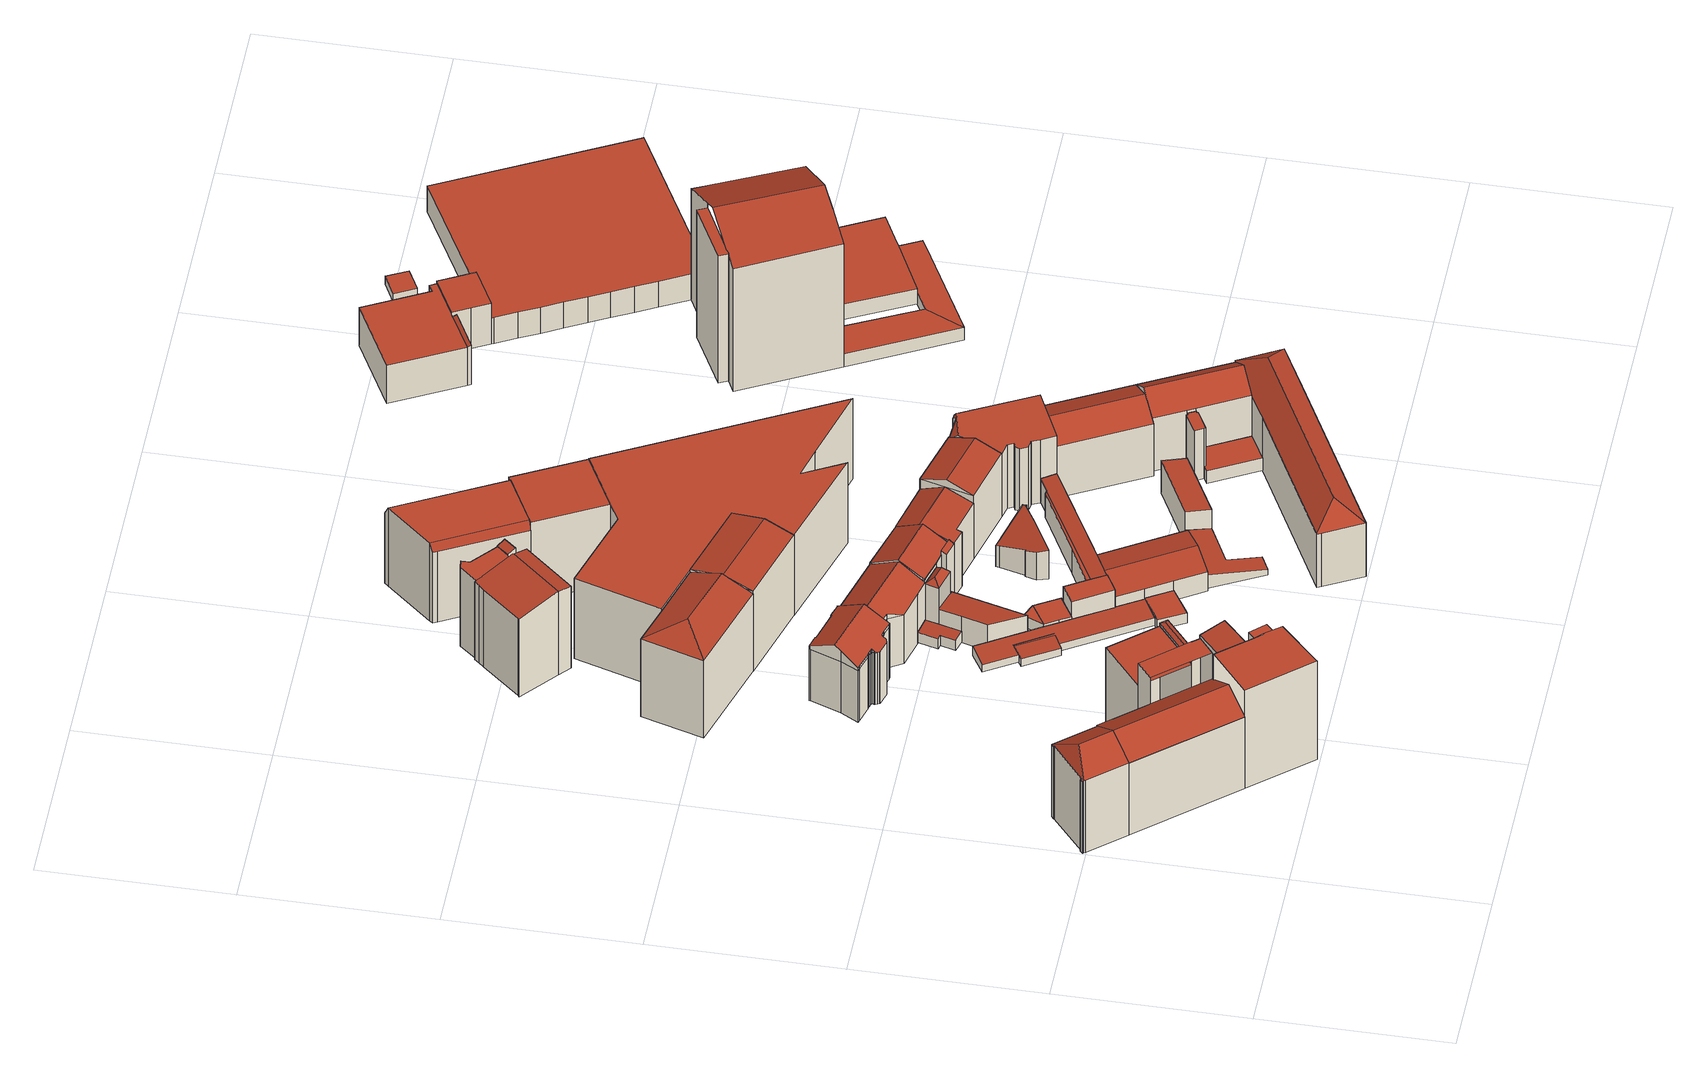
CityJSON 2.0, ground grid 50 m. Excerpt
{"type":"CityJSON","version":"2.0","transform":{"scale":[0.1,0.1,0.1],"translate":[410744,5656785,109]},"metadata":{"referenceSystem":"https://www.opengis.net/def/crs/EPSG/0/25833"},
"CityObjects":{
"building1":{"type":"Building","attributes":{"Gemeindeschluessel":14612000,"Geometrietyp2DReferenz":"3000","function":"31001_9998","roofType":"9999"},"children":["building1-1","building1-2","building1-3","building1-4","building1-5","building1-6","building1-7","building1-8"]},
"building1-1":{"type":"BuildingPart","attributes":{"Dachtyp_tdc":"tdcPolyFlatRoof","Dachneigung":0,"QualitaetDacherkennung":0,"Geometrietyp2DReferenz":"3000","measuredHeight":3.32,"roofType":"9999"},"parents":["building1"],"geometry":[{"type":"MultiSurface","lod":"2","boundaries":[[[0,1,2,3,4]],[[4,3,5,6]],[[3,2,7,5]],[[2,1,8,7]],[[1,0,9,8]],[[6,5,7,8,9]],[[6,9,0,4]]],"semantics":{"surfaces":[{"type":"RoofSurface"},{"type":"WallSurface"},{"type":"GroundSurface"},{"type":"ClosureSurface","isClosure":"1","QuelleClosure":"LoD1Solid"}],"values":[0,1,1,1,1,2,3]}}]},
"building1-2":{"type":"BuildingPart","attributes":{"Dachtyp_tdc":"tdcGableRoof","Dachneigung":31.14,"QualitaetDacherkennung":39,"Geometrietyp2DReferenz":"3000","measuredHeight":28.52,"roofType":"3100"},"parents":["building1"],"geometry":[{"type":"MultiSurface","lod":"2","boundaries":[[[10,11,12,13]],[[14,15,4,6,16]],[[17,18,19,15,20,21,22,23]],[[24,25,22,21,26]],[[10,25,24,11]],[[17,23,27]],[[14,20,15]],[[9,28,29,30,13,12,31,16,6]],[[19,18,28,9,0]],[[17,27,30,29]]],"semantics":{"surfaces":[{"type":"WallSurface"},{"type":"RoofSurface"},{"type":"GroundSurface"}],"values":[0,0,1,1,0,0,0,2,0,0]}}]},
"building1-3":{"type":"BuildingPart","attributes":{"Dachtyp_tdc":"tdcPolyFlatRoof","Dachneigung":0,"QualitaetDacherkennung":59,"Geometrietyp2DReferenz":"3000","measuredHeight":32.54,"roofType":"1000"},"parents":["building1"],"geometry":[{"type":"MultiSurface","lod":"2","boundaries":[[[32,33,34,35,28,18]],[[36,37,38,39,40]],[[37,41,17,29,38]],[[41,37,36,33,32]],[[28,35,39,38,29]]],"semantics":{"surfaces":[{"type":"WallSurface"},{"type":"RoofSurface"},{"type":"GroundSurface"}],"values":[0,0,0,1,2]}}]},
"building1-4":{"type":"BuildingPart","attributes":{"Dachtyp_tdc":"tdcPolyFlatRoof","Dachneigung":0,"QualitaetDacherkennung":31,"Geometrietyp2DReferenz":"3000","measuredHeight":24.91,"roofType":"1000"},"parents":["building1"],"geometry":[{"type":"MultiSurface","lod":"2","boundaries":[[[34,42,43,35]],[[42,44,45,43]],[[44,40,39,45]],[[40,44,42,34]],[[35,43,45,39]]],"semantics":{"surfaces":[{"type":"WallSurface"},{"type":"RoofSurface"},{"type":"GroundSurface"}],"values":[0,0,0,1,2]}}]},
"building1-5":{"type":"BuildingPart","attributes":{"Dachtyp_tdc":"tdcHipAndGableRoof","Dachneigung":31.16,"QualitaetDacherkennung":58,"Geometrietyp2DReferenz":"3000","measuredHeight":28.51,"roofType":"5000"},"parents":["building1"],"geometry":[{"type":"MultiSurface","lod":"2","boundaries":[[[46,47,12,11,24]],[[46,48,49,47]],[[48,50,51,49]],[[50,52,53,51]],[[52,54,55,53]],[[54,56,57,55]],[[56,58,59,57]],[[58,60,61,59]],[[60,20,14,16,61]],[[60,58,56,54,52,50,48,62]],[[48,46,24,26,21,62]],[[21,20,60,62]],[[12,47,49,51,53,55,57,59,61,16,31]]],"semantics":{"surfaces":[{"type":"WallSurface"},{"type":"RoofSurface"},{"type":"GroundSurface"}],"values":[0,0,0,0,0,0,0,0,0,1,1,1,2]}}]},
"building1-6":{"type":"BuildingPart","attributes":{"Dachtyp_tdc":"tdcPolyFlatRoof","Dachneigung":0,"QualitaetDacherkennung":52,"Geometrietyp2DReferenz":"3000","measuredHeight":28.01,"roofType":"1000"},"parents":["building1"],"geometry":[{"type":"MultiSurface","lod":"2","boundaries":[[[63,64,65,66]],[[64,63,67,68,69]],[[70,71,72,66,65]],[[69,68,73,71,70]],[[67,63,66,72,74]]],"semantics":{"surfaces":[{"type":"WallSurface"},{"type":"RoofSurface"},{"type":"GroundSurface"}],"values":[0,1,2,0,0]}}]},
"building1-7":{"type":"BuildingPart","attributes":{"Dachtyp_tdc":"tdcPolyFlatRoof","Dachneigung":10.08,"QualitaetDacherkennung":61,"Geometrietyp2DReferenz":"3000","measuredHeight":15.03,"roofType":"2100"},"parents":["building1"],"geometry":[{"type":"MultiSurface","lod":"2","boundaries":[[[75,76,77,78]],[[76,74,72,77]],[[73,79,80,71]],[[79,75,78,80]],[[79,73,74,76,75]],[[78,77,72,71,80]]],"semantics":{"surfaces":[{"type":"WallSurface"},{"type":"RoofSurface"},{"type":"GroundSurface"}],"values":[0,0,0,0,1,2]}}]},
"building1-8":{"type":"BuildingPart","attributes":{"Dachtyp_tdc":"tdcPolyFlatRoof","Dachneigung":0,"QualitaetDacherkennung":44,"Geometrietyp2DReferenz":"3000","measuredHeight":32.74,"roofType":"1000"},"parents":["building1"],"geometry":[{"type":"MultiSurface","lod":"2","boundaries":[[[81,82,83,65,64]],[[82,84,85,83]],[[84,86,25,10,13,85]],[[87,88,89,30,27,23]],[[88,90,69,70,89]],[[90,88,87,86,84,82,81]],[[65,83,85,13,30,89,70]]],"semantics":{"surfaces":[{"type":"WallSurface"},{"type":"RoofSurface"},{"type":"GroundSurface"}],"values":[0,0,0,0,0,1,2]}}]},
"building2":{"type":"Building","attributes":{"Dachtyp_tdc":"tdcFreeFormRoof","Gemeindeschluessel":14612000,"Dachneigung":17,"QualitaetDacherkennung":2,"Geometrietyp2DReferenz":"3000","measuredHeight":26.18,"function":"31001_9998","roofType":"5000"},"geometry":[{"type":"Solid","lod":"2","boundaries":[[[[91,92,93,94]],[[91,94,95]],[[92,91,95,96]],[[92,96,93]],[[97,98,99,100]],[[96,95,98,97]],[[95,94,99,98]],[[94,93,100,99]],[[93,96,97,100]]]],"semantics":{"surfaces":[{"type":"RoofSurface"},{"type":"GroundSurface"},{"type":"WallSurface"}],"values":[[0,0,0,0,1,2,2,2,2]]}}]},
"building3":{"type":"Building","attributes":{"Dachtyp_tdc":"tdcFreeFormRoof","Gemeindeschluessel":14612000,"Dachneigung":27.16,"QualitaetDacherkennung":75,"Geometrietyp2DReferenz":"3000","measuredHeight":21.67,"function":"31001_9998","roofType":"5000"},"geometry":[{"type":"Solid","lod":"2","boundaries":[[[[101,102,103,104]],[[102,105,106,103]],[[105,107,108,106]],[[107,109,110,108]],[[109,111,112,110]],[[111,113,114,112]],[[113,115,116,114]],[[115,117,118,116]],[[117,119,120,118]],[[119,121,122,120]],[[121,123,124,122]],[[123,125,126,124]],[[125,127,128,126]],[[127,129,130,128]],[[129,131,132,130]],[[131,133,134,132]],[[133,135,136,134]],[[135,137,138,136]],[[137,139,140,138]],[[139,141,142,140]],[[141,143,144,142]],[[143,145,146,144]],[[145,147,148,146]],[[147,149,150,148]],[[149,151,152,150]],[[151,153,154,152]],[[153,155,156,154]],[[157,158,159,160,161,162,163,164,165,166,167]],[[131,168,169,170,171,172,173,167,166,174,175,176,177,178,179,180,181,182,183,184,133]],[[133,184,135]],[[155,101,104,156]],[[135,184,183,137]],[[137,183,182,139]],[[139,182,181,141]],[[141,181,180,143]],[[143,180,179,145]],[[145,179,178,147]],[[147,178,177,149]],[[149,177,176,151]],[[151,176,175,153]],[[153,175,174,155]],[[155,174,166,165,101]],[[119,173,172,121]],[[117,157,167,173,119]],[[121,172,171,123]],[[123,171,170,125]],[[125,170,169,127]],[[127,169,168,129]],[[129,168,131]],[[101,165,164,102]],[[102,164,163,105]],[[105,163,162,107]],[[107,162,161,109]],[[109,161,160,111]],[[111,160,159,113]],[[113,159,158,115]],[[115,158,157,117]],[[156,104,103,106,108,110,112,114,116,118,120,122,124,126,128,130,132,134,136,138,140,142,144,146,148,150,152,154]]]],"semantics":{"surfaces":[{"type":"WallSurface"},{"type":"RoofSurface"},{"type":"GroundSurface"}],"values":[[0,0,0,0,0,0,0,0,0,0,0,0,0,0,0,0,0,0,0,0,0,0,0,0,0,0,0,1,1,0,0,0,0,0,0,0,0,0,0,0,0,0,0,0,0,0,0,0,0,0,0,0,0,0,0,0,0,2]]}}]},
"building4":{"type":"Building","attributes":{"Dachtyp_tdc":"tdcFreeFormRoof","Gemeindeschluessel":14612000,"Dachneigung":19.79,"QualitaetDacherkennung":23,"Geometrietyp2DReferenz":"3000","measuredHeight":28.74,"function":"31001_9998","roofType":"5000"},"geometry":[{"type":"Solid","lod":"2","boundaries":[[[[185,186,187,188]],[[186,189,190,187]],[[189,191,192,190]],[[191,193,194,192]],[[193,185,188,194]],[[189,186,185,195,196]],[[195,185,193]],[[196,195,193,191]],[[189,196,191]],[[188,187,190,192,194]]]],"semantics":{"surfaces":[{"type":"WallSurface"},{"type":"RoofSurface"},{"type":"GroundSurface"}],"values":[[0,0,0,0,0,1,1,1,0,2]]}}]},
"building5":{"type":"Building","attributes":{"Dachtyp_tdc":"tdcPolyFlatRoof","Gemeindeschluessel":14612000,"Dachneigung":3.9,"QualitaetDacherkennung":80,"Geometrietyp2DReferenz":"3000","measuredHeight":2.7,"function":"31001_9998","roofType":"2100"},"geometry":[{"type":"Solid","lod":"2","boundaries":[[[[197,198,199,200]],[[198,201,202,199]],[[201,203,204,202]],[[203,197,200,204]],[[203,201,198,197]],[[200,199,202,204]]]],"semantics":{"surfaces":[{"type":"WallSurface"},{"type":"RoofSurface"},{"type":"GroundSurface"}],"values":[[0,0,0,0,1,2]]}}]},
"building6":{"type":"Building","attributes":{"Gemeindeschluessel":14612000,"Dachneigung":84.46,"Dachorientierung":0,"MittlereTraufHoehe":113.17,"QualitaetDacherkennung":95,"ObjektHoehe":3.04,"BodenHoehe":110.24,"Geometrietyp2DReferenz":"3000","AbsoluteHoehe":113.28,"Dachflaeche":289.32,"measuredHeight":3.04,"function":"31001_9998","roofType":"2100","storeysAboveGround":1},"geometry":[{"type":"MultiSurface","lod":"2","boundaries":[[[205,206,207,208]],[[206,209,210,207]],[[209,211,212,210]],[[211,213,214,212]],[[213,215,216,214]],[[215,217,218,216]],[[217,219,220,218]],[[219,221,222,220]],[[221,223,224,222]],[[223,225,226,224]],[[225,227,228,226]],[[227,205,208,228]],[[227,225,223,221,219,217,215,213,211,209,206,205]],[[208,207,210,212,214,216,218,220,222,224,226,228]]],"semantics":{"surfaces":[{"type":"WallSurface"},{"type":"RoofSurface"},{"type":"GroundSurface"}],"values":[0,0,0,0,0,0,0,0,0,0,0,0,1,2]}}]},
"building7":{"type":"Building","attributes":{"Dachtyp_tdc":"tdcPolyFlatRoof","Gemeindeschluessel":14612000,"Dachneigung":2.85,"QualitaetDacherkennung":72,"Geometrietyp2DReferenz":"3000","measuredHeight":3.59,"function":"31001_9998","roofType":"2100"},"geometry":[{"type":"Solid","lod":"2","boundaries":[[[[229,230,231,232,233,234,235]],[[236,237,238,239,240,241,242]],[[235,234,237,236]],[[234,233,238,237]],[[233,232,239,238]],[[232,231,240,239]],[[231,230,241,240]],[[230,229,242,241]],[[229,235,236,242]]]],"semantics":{"surfaces":[{"type":"RoofSurface"},{"type":"GroundSurface"},{"type":"WallSurface"}],"values":[[0,1,2,2,2,2,2,2,2]]}}]},
"building8":{"type":"Building","attributes":{"Dachtyp_tdc":"tdcFreeFormRoof","Gemeindeschluessel":14612000,"Dachneigung":27.91,"QualitaetDacherkennung":48,"Geometrietyp2DReferenz":"3000","measuredHeight":20.57,"function":"31001_9998","roofType":"5000"},"geometry":[{"type":"Solid","lod":"2","boundaries":[[[[243,244,245,118]],[[244,246,247,245]],[[246,248,249,247]],[[248,250,251,249]],[[250,252,253,251]],[[252,254,255,253]],[[254,256,120,255]],[[256,243,118,120]],[[257,258,259,260]],[[261,262,257,260,263,264,252,265]],[[248,261,265,250]],[[250,265,252]],[[252,264,254]],[[254,264,263,256]],[[256,263,260,259,243]],[[246,262,261,248]],[[244,258,257,262,246]],[[243,259,258,244]],[[118,245,247,249,251,253,255,120]]]],"semantics":{"surfaces":[{"type":"WallSurface"},{"type":"RoofSurface"},{"type":"GroundSurface"}],"values":[[0,0,0,0,0,0,0,0,1,1,0,0,0,0,0,0,0,0,2]]}}]},
"building9":{"type":"Building","attributes":{"Gemeindeschluessel":14612000,"Geometrietyp2DReferenz":"3000","function":"31001_9998","roofType":"9999"},"children":["building9-1","building9-2"]},
"building9-1":{"type":"BuildingPart","attributes":{"Dachtyp_tdc":"tdcFreeFormRoof","Dachneigung":36.16,"QualitaetDacherkennung":8,"Geometrietyp2DReferenz":"3000","measuredHeight":16.9,"roofType":"5000"},"parents":["building9"],"geometry":[{"type":"MultiSurface","lod":"2","boundaries":[[[266,267,268,269]],[[266,269,270,271]],[[271,272,267,266]],[[273,274,275,276,277]],[[270,269,274,273]],[[269,268,275,274]],[[268,272,278,276,275]],[[271,270,273,277,279]],[[272,268,267]]],"semantics":{"surfaces":[{"type":"RoofSurface"},{"type":"GroundSurface"},{"type":"WallSurface"}],"values":[0,0,0,1,2,2,2,2,0]}}]},
"building9-2":{"type":"BuildingPart","attributes":{"Dachtyp_tdc":"tdcPolyFlatRoof","Dachneigung":4.12,"QualitaetDacherkennung":60,"Geometrietyp2DReferenz":"3000","measuredHeight":8.59,"roofType":"2100"},"parents":["building9"],"geometry":[{"type":"MultiSurface","lod":"2","boundaries":[[[278,280,281,276]],[[280,282,283,281]],[[282,284,285,283]],[[284,286,287,285]],[[286,279,277,287]],[[279,286,284,282,280,278]],[[276,281,283,285,287,277]]],"semantics":{"surfaces":[{"type":"WallSurface"},{"type":"RoofSurface"},{"type":"GroundSurface"}],"values":[0,0,0,0,0,1,2]}}]},
"building10":{"type":"Building","attributes":{"Dachtyp_tdc":"tdcPolyFlatRoof","Gemeindeschluessel":14612000,"Dachneigung":0,"QualitaetDacherkennung":64,"Geometrietyp2DReferenz":"3000","measuredHeight":3.68,"function":"31001_9998","roofType":"1000"},"geometry":[{"type":"Solid","lod":"2","boundaries":[[[[288,289,290,291]],[[289,292,293,290]],[[292,288,291,293]],[[292,289,288]],[[291,290,293]]]],"semantics":{"surfaces":[{"type":"WallSurface"},{"type":"RoofSurface"},{"type":"GroundSurface"}],"values":[[0,0,0,1,2]]}}]},
"building11":{"type":"Building","attributes":{"Gemeindeschluessel":14612000,"Dachneigung":90,"Dachorientierung":0,"MittlereTraufHoehe":113.57,"QualitaetDacherkennung":100,"ObjektHoehe":3.37,"BodenHoehe":110.2,"Geometrietyp2DReferenz":"3000","AbsoluteHoehe":113.57,"Dachflaeche":63.41,"measuredHeight":3.37,"function":"31001_9998","roofType":"1000","storeysAboveGround":1},"geometry":[{"type":"MultiSurface","lod":"2","boundaries":[[[294,295,228,208]],[[295,296,297,228]],[[296,298,299,297]],[[298,300,301,299]],[[300,302,303,301]],[[302,294,208,303]],[[302,300,298,296,295,294]],[[208,228,297,299,301,303]]],"semantics":{"surfaces":[{"type":"WallSurface"},{"type":"RoofSurface"},{"type":"GroundSurface"}],"values":[0,0,0,0,0,0,1,2]}}]},
"building12":{"type":"Building","attributes":{"Dachtyp_tdc":"tdcPolyFlatRoof","Gemeindeschluessel":14612000,"Dachneigung":0,"QualitaetDacherkennung":67,"Geometrietyp2DReferenz":"3000","measuredHeight":3.69,"function":"31001_9998","roofType":"1000"},"geometry":[{"type":"Solid","lod":"2","boundaries":[[[[304,305,306,307]],[[305,288,308,306]],[[288,292,309,308]],[[292,310,311,309]],[[310,312,313,311]],[[312,304,307,313]],[[312,310,292,288,305,304]],[[307,306,308,309,311,313]]]],"semantics":{"surfaces":[{"type":"WallSurface"},{"type":"RoofSurface"},{"type":"GroundSurface"}],"values":[[0,0,0,0,0,0,1,2]]}}]},
"building13":{"type":"Building","attributes":{"Dachtyp_tdc":"tdcPolyFlatRoof","Gemeindeschluessel":14612000,"Dachneigung":0,"QualitaetDacherkennung":72,"Geometrietyp2DReferenz":"3000","measuredHeight":8.66,"function":"31001_9998","roofType":"1000"},"geometry":[{"type":"Solid","lod":"2","boundaries":[[[[314,315,307,316]],[[315,317,313,307]],[[317,318,319,313]],[[318,320,321,319]],[[320,322,323,321]],[[322,314,316,323]],[[322,320,318,317,315,314]],[[316,307,313,319,321,323]]]],"semantics":{"surfaces":[{"type":"WallSurface"},{"type":"RoofSurface"},{"type":"GroundSurface"}],"values":[[0,0,0,0,0,0,1,2]]}}]},
"building14":{"type":"Building","attributes":{"Gemeindeschluessel":14612000,"Geometrietyp2DReferenz":"3000","function":"31001_9998","roofType":"9999"},"children":["building14-1","building14-2","building14-3"]},
"building14-1":{"type":"BuildingPart","attributes":{"Dachtyp_tdc":"tdcPolyFlatRoof","Dachneigung":0,"QualitaetDacherkennung":54,"Geometrietyp2DReferenz":"3000","measuredHeight":26.09,"roofType":"1000"},"parents":["building14"],"geometry":[{"type":"MultiSurface","lod":"2","boundaries":[[[324,325,326,327]],[[325,328,329,326]],[[328,330,331,329]],[[330,332,333,331]],[[332,334,335,333]],[[336,337,338,339]],[[324,327,340]],[[341,337,336,334,332,330,328,325,324]],[[326,329,331,333,335,339,338,327]]],"semantics":{"surfaces":[{"type":"WallSurface"},{"type":"RoofSurface"},{"type":"GroundSurface"}],"values":[0,0,0,0,0,0,0,1,2]}}]},
"building14-2":{"type":"BuildingPart","attributes":{"Dachtyp_tdc":"tdcGableRoof","Dachneigung":10.11,"QualitaetDacherkennung":24,"Geometrietyp2DReferenz":"3000","measuredHeight":27.91,"roofType":"3100"},"parents":["building14"],"geometry":[{"type":"MultiSurface","lod":"2","boundaries":[[[342,343,341,340,344,345,346,347,348,349]],[[349,350,351,342]],[[352,353,354,355,356,357,327,338,358,359,360]],[[349,348,353,352]],[[348,347,354,353]],[[347,346,355,354]],[[346,345,356,355]],[[345,344,357,356]],[[344,340,327,357]],[[343,338,337]],[[343,342,358,338]],[[342,351,359,358]],[[351,350,360,359]],[[350,349,352,360]]],"semantics":{"surfaces":[{"type":"RoofSurface"},{"type":"GroundSurface"},{"type":"WallSurface"}],"values":[0,0,1,2,2,2,2,2,2,2,2,2,2,2]}}]},
"building14-3":{"type":"BuildingPart","attributes":{"Dachtyp_tdc":"tdcPolyFlatRoof","Dachneigung":18.09,"QualitaetDacherkennung":50,"Geometrietyp2DReferenz":"3000","measuredHeight":27.22,"roofType":"2100"},"parents":["building14"],"geometry":[{"type":"MultiSurface","lod":"2","boundaries":[[[361,362,363,335,334]],[[362,364,365,363]],[[364,366,336,339,365]],[[364,362,361,366]],[[339,335,363,365]]],"semantics":{"surfaces":[{"type":"WallSurface"},{"type":"RoofSurface"},{"type":"GroundSurface"}],"values":[0,0,0,1,2]}}]},
"building15":{"type":"Building","attributes":{"Dachtyp_tdc":"tdcGableRoof","Gemeindeschluessel":14612000,"Dachneigung":11.78,"QualitaetDacherkennung":65,"Geometrietyp2DReferenz":"3000","measuredHeight":28.58,"function":"31001_9998","roofType":"3100"},"geometry":[{"type":"Solid","lod":"2","boundaries":[[[[367,368,369,370]],[[368,371,372,369]],[[371,373,374,372]],[[373,367,370,374]],[[371,368,375]],[[367,373,376]],[[368,367,376,375]],[[373,371,375,376]],[[370,369,372,374]]]],"semantics":{"surfaces":[{"type":"WallSurface"},{"type":"RoofSurface"},{"type":"GroundSurface"}],"values":[[0,0,0,0,0,0,1,1,2]]}}]},
"building16":{"type":"Building","attributes":{"Gemeindeschluessel":14612000,"Geometrietyp2DReferenz":"3000","function":"31001_9998","roofType":"9999"},"children":["building16-1","building16-2"]},
"building16-1":{"type":"BuildingPart","attributes":{"Dachtyp_tdc":"tdcPolyFlatRoof","Dachneigung":28.77,"QualitaetDacherkennung":67,"Geometrietyp2DReferenz":"3000","measuredHeight":18.59,"roofType":"2100"},"parents":["building16"],"geometry":[{"type":"MultiSurface","lod":"2","boundaries":[[[377,378,379,380,381,382]],[[378,383,384,379]],[[383,385,386,387,388,384]],[[385,383,378,377]],[[380,379,384,388]]],"semantics":{"surfaces":[{"type":"WallSurface"},{"type":"RoofSurface"},{"type":"GroundSurface"}],"values":[0,0,0,1,2]}}]},
"building16-2":{"type":"BuildingPart","attributes":{"Dachtyp_tdc":"tdcGableRoof","Dachneigung":28.08,"QualitaetDacherkennung":58,"Geometrietyp2DReferenz":"3000","measuredHeight":21.1,"roofType":"3100"},"parents":["building16"],"geometry":[{"type":"MultiSurface","lod":"2","boundaries":[[[389,381,380,390]],[[387,391,392,388]],[[391,393,247,392]],[[393,394,245,247]],[[394,389,390,245]],[[394,395,396,397]],[[398,386,382,396,395,399]],[[391,398,399,393]],[[393,399,395,394]],[[389,397,396,382,381]],[[387,386,398,391]],[[394,397,389]],[[390,380,388,392,247,245]]],"semantics":{"surfaces":[{"type":"WallSurface"},{"type":"RoofSurface"},{"type":"GroundSurface"}],"values":[0,0,0,0,0,1,1,0,0,0,0,0,2]}}]},
"building17":{"type":"Building","attributes":{"Dachtyp_tdc":"tdcFreeFormRoof","Gemeindeschluessel":14612000,"Dachneigung":14.09,"QualitaetDacherkennung":89,"Geometrietyp2DReferenz":"3000","measuredHeight":8.36,"function":"31001_9998","roofType":"5000"},"geometry":[{"type":"Solid","lod":"2","boundaries":[[[[400,401,297,402]],[[401,403,228,297]],[[403,404,405,228]],[[404,406,407,405]],[[406,408,409,407]],[[408,400,402,409]],[[401,400,410,411,404,403]],[[410,408,406,411]],[[406,404,411]],[[400,408,410]],[[402,297,228,405,407,409]]]],"semantics":{"surfaces":[{"type":"WallSurface"},{"type":"RoofSurface"},{"type":"GroundSurface"}],"values":[[0,0,0,0,0,0,1,1,0,0,2]]}}]},
"building18":{"type":"Building","attributes":{"Dachtyp_tdc":"tdcPolyFlatRoof","Gemeindeschluessel":14612000,"Dachneigung":10.36,"QualitaetDacherkennung":57,"Geometrietyp2DReferenz":"3000","measuredHeight":4.67,"function":"31001_9998","roofType":"2100"},"geometry":[{"type":"Solid","lod":"2","boundaries":[[[[412,413,414,415,416,417,418]],[[419,420,421,422,423,424,425]],[[418,417,420,419]],[[417,416,421,420]],[[416,415,422,421]],[[415,414,423,422]],[[414,413,424,423]],[[413,412,425,424]],[[412,418,419,425]]]],"semantics":{"surfaces":[{"type":"RoofSurface"},{"type":"GroundSurface"},{"type":"WallSurface"}],"values":[[0,1,2,2,2,2,2,2,2]]}}]},
"building19":{"type":"Building","attributes":{"Gemeindeschluessel":14612000,"Dachtyp_tdc":"tdcFreeFormRoof","Dachneigung":16.7,"QualitaetDacherkennung":38,"Geometrietyp2DReferenz":"3000","measuredHeight":20.78,"function":"31001_9998","roofType":"5000"},"geometry":[{"type":"Solid","lod":"2","boundaries":[[[[426,427,428,429]],[[427,430,431,428]],[[430,432,433,431]],[[432,434,435,433]],[[434,436,437,435]],[[436,438,439,437]],[[438,426,429,439]],[[440,432,430,427,441]],[[436,434,440,441,426,438]],[[427,426,441]],[[434,432,440]],[[429,428,431,433,435,437,439]]]],"semantics":{"surfaces":[{"type":"WallSurface"},{"type":"RoofSurface"},{"type":"GroundSurface"}],"values":[[0,0,0,0,0,0,0,1,1,0,0,2]]}}]},
"building20":{"type":"Building","attributes":{"Gemeindeschluessel":14612000,"Geometrietyp2DReferenz":"3000","function":"31001_9998","roofType":"9999"},"children":["building20-1","building20-2"]},
"building20-1":{"type":"BuildingPart","attributes":{"Dachtyp_tdc":"tdcPolyFlatRoof","Dachneigung":5.65,"QualitaetDacherkennung":50,"Geometrietyp2DReferenz":"3000","measuredHeight":8.16,"roofType":"2100"},"parents":["building20"],"geometry":[{"type":"MultiSurface","lod":"2","boundaries":[[[442,443,444,445]],[[443,446,447,444]],[[446,448,321,447]],[[448,449,450,321]],[[451,442,445,452]],[[451,449,448,446,443,442]],[[445,444,447,321,450,452]]],"semantics":{"surfaces":[{"type":"WallSurface"},{"type":"RoofSurface"},{"type":"GroundSurface"}],"values":[0,0,0,0,0,1,2]}}]},
"building20-2":{"type":"BuildingPart","attributes":{"Dachtyp_tdc":"tdcPolyFlatRoof","Dachneigung":4.25,"QualitaetDacherkennung":40,"Geometrietyp2DReferenz":"3000","measuredHeight":7.83,"roofType":"2100"},"parents":["building20"],"geometry":[{"type":"MultiSurface","lod":"2","boundaries":[[[453,454,455,319]],[[454,456,457,455]],[[456,451,452,457]],[[453,319,450,449]],[[449,451,456,454,453]],[[319,455,457,452,450]]],"semantics":{"surfaces":[{"type":"WallSurface"},{"type":"RoofSurface"},{"type":"GroundSurface"}],"values":[0,0,0,0,1,2]}}]},
"building21":{"type":"Building","attributes":{"Dachtyp_tdc":"tdcPolyFlatRoof","Gemeindeschluessel":14612000,"Dachneigung":10.34,"QualitaetDacherkennung":64,"Geometrietyp2DReferenz":"3000","measuredHeight":9.48,"function":"31001_9998","roofType":"2100"},"geometry":[{"type":"Solid","lod":"2","boundaries":[[[[458,459,460,461]],[[459,462,463,460]],[[462,464,465,463]],[[464,466,467,465]],[[466,468,469,467]],[[468,470,471,469]],[[470,472,473,471]],[[472,474,475,473]],[[474,476,477,475]],[[476,478,479,477]],[[478,458,461,479]],[[478,476,474,472,470,468,466,464,462,459,458]],[[461,460,463,465,467,469,471,473,475,477,479]]]],"semantics":{"surfaces":[{"type":"WallSurface"},{"type":"RoofSurface"},{"type":"GroundSurface"}],"values":[[0,0,0,0,0,0,0,0,0,0,0,1,2]]}}]},
"building22":{"type":"Building","attributes":{"name":"Penck Hotel","Dachtyp_tdc":"tdcPolyFlatRoof","Gemeindeschluessel":14612000,"Dachneigung":0,"QualitaetDacherkennung":12,"Geometrietyp2DReferenz":"3000","measuredHeight":26.71,"function":"31001_2071","roofType":"1000"},"geometry":[{"type":"Solid","lod":"2","boundaries":[[[[480,481,482,483]],[[481,484,485,482]],[[484,486,487,485]],[[486,367,488,487]],[[367,489,490,488]],[[489,491,492,490]],[[491,493,494,492]],[[493,495,496,494]],[[495,497,498,496]],[[497,499,500,498]],[[499,501,502,500]],[[501,480,483,502]],[[501,499,497,495,493,491,489,367,486,484,481,480]],[[483,482,485,487,488,490,492,494,496,498,500,502]]]],"semantics":{"surfaces":[{"type":"WallSurface"},{"type":"RoofSurface"},{"type":"GroundSurface"}],"values":[[0,0,0,0,0,0,0,0,0,0,0,0,1,2]]}}]},
"building23":{"type":"Building","attributes":{"Dachtyp_tdc":"tdcCutGableRoof","Gemeindeschluessel":14612000,"Dachneigung":0.012,"QualitaetDacherkennung":62,"Geometrietyp2DReferenz":"3000","measuredHeight":26.07,"function":"31001_9998","roofType":"9999"},"geometry":[{"type":"Solid","lod":"2","boundaries":[[[[503,504,505,506]],[[504,507,508,505]],[[507,509,510,508]],[[509,511,512,510]],[[511,513,514,512]],[[513,515,516,514]],[[517,518,519,515,513]],[[511,509,507,504,503]],[[513,511,503,517]],[[516,520,521,522,506,505,508,510,512,514]],[[515,519,520,516]],[[519,518,521,520]],[[518,517,522,521]],[[517,503,506,522]]]],"semantics":{"surfaces":[{"type":"WallSurface"},{"type":"RoofSurface"},{"type":"GroundSurface"}],"values":[[0,0,0,0,0,0,1,1,1,2,0,0,0,0]]}}]},
"building24":{"type":"Building","attributes":{"Dachtyp_tdc":"tdcPolyFlatRoof","Gemeindeschluessel":14612000,"Dachneigung":0,"QualitaetDacherkennung":68,"Geometrietyp2DReferenz":"3000","measuredHeight":26.34,"function":"31001_9998","roofType":"1000"},"geometry":[{"type":"Solid","lod":"2","boundaries":[[[[523,524,525,526]],[[524,527,528,525]],[[527,529,530,528]],[[529,523,526,530]],[[529,527,524,523]],[[526,525,528,530]]]],"semantics":{"surfaces":[{"type":"WallSurface"},{"type":"RoofSurface"},{"type":"GroundSurface"}],"values":[[0,0,0,0,1,2]]}}]},
"building25":{"type":"Building","attributes":{"Dachtyp_tdc":"tdcPolyFlatRoof","Gemeindeschluessel":14612000,"Dachneigung":8.65,"QualitaetDacherkennung":60,"Geometrietyp2DReferenz":"3000","measuredHeight":10.74,"function":"31001_9998","roofType":"2100"},"geometry":[{"type":"Solid","lod":"2","boundaries":[[[[531,532,421,422]],[[532,533,534,421]],[[533,535,536,534]],[[535,531,422,536]],[[535,533,532,531]],[[422,421,534,536]]]],"semantics":{"surfaces":[{"type":"WallSurface"},{"type":"RoofSurface"},{"type":"GroundSurface"}],"values":[[0,0,0,0,1,2]]}}]},
"building26":{"type":"Building","attributes":{"Dachtyp_tdc":"tdcGableRoof","Gemeindeschluessel":14612000,"Dachneigung":19.11,"QualitaetDacherkennung":57,"Geometrietyp2DReferenz":"3000","measuredHeight":23.49,"function":"31001_9998","roofType":"3100"},"geometry":[{"type":"Solid","lod":"2","boundaries":[[[[537,538,539,540]],[[538,541,542,539]],[[541,543,544,542]],[[543,537,540,544]],[[541,538,545]],[[537,543,546]],[[538,537,546,545]],[[543,541,545,546]],[[540,539,542,544]]]],"semantics":{"surfaces":[{"type":"WallSurface"},{"type":"RoofSurface"},{"type":"GroundSurface"}],"values":[[0,0,0,0,0,0,1,1,2]]}}]},
"building27":{"type":"Building","attributes":{"Dachtyp_tdc":"tdcFreeFormRoof","Gemeindeschluessel":14612000,"Dachneigung":36.66,"QualitaetDacherkennung":72,"Geometrietyp2DReferenz":"3000","measuredHeight":22.38,"function":"31001_9998","roofType":"5000"},"geometry":[{"type":"Solid","lod":"2","boundaries":[[[[547,548,549,550]],[[548,551,552,549]],[[551,553,554,552]],[[553,555,556,554]],[[555,557,558,556]],[[557,559,560,558]],[[559,561,562,560]],[[561,563,564,562]],[[563,547,550,564]],[[565,566,567,553,551]],[[563,561,568]],[[547,563,568,566,565,548]],[[561,559,557,555,567,566,568]],[[555,553,567]],[[551,548,565]],[[550,549,552,554,556,558,560,562,564]]]],"semantics":{"surfaces":[{"type":"WallSurface"},{"type":"RoofSurface"},{"type":"GroundSurface"}],"values":[[0,0,0,0,0,0,0,0,0,1,1,1,1,0,0,2]]}}]},
"building28":{"type":"Building","attributes":{"Dachtyp_tdc":"tdcPolyFlatRoof","Gemeindeschluessel":14612000,"Dachneigung":0,"QualitaetDacherkennung":37,"Geometrietyp2DReferenz":"3000","measuredHeight":16.73,"function":"31001_9998","roofType":"1000"},"geometry":[{"type":"Solid","lod":"2","boundaries":[[[[569,570,571,572]],[[570,573,574,571]],[[573,575,576,574]],[[575,577,578,576]],[[577,579,580,578]],[[579,581,582,580]],[[581,583,584,582]],[[583,585,586,584]],[[585,569,572,586]],[[585,583,581,579,577,575,573,570,569]],[[572,571,574,576,578,580,582,584,586]]]],"semantics":{"surfaces":[{"type":"WallSurface"},{"type":"RoofSurface"},{"type":"GroundSurface"}],"values":[[0,0,0,0,0,0,0,0,0,1,2]]}}]},
"building29":{"type":"Building","attributes":{"Dachtyp_tdc":"tdcFreeFormRoof","Gemeindeschluessel":14612000,"Dachneigung":13.58,"QualitaetDacherkennung":25,"Geometrietyp2DReferenz":"3000","measuredHeight":23.94,"function":"31001_9998","roofType":"5000"},"geometry":[{"type":"Solid","lod":"2","boundaries":[[[[587,588,589,539]],[[588,590,591,589]],[[590,592,593,591]],[[592,594,595,593]],[[594,596,597,595]],[[596,598,599,597]],[[598,600,601,599]],[[600,602,603,601]],[[602,604,605,603]],[[604,606,607,605]],[[606,608,609,607]],[[608,610,611,609]],[[610,612,613,611]],[[612,614,615,613]],[[614,616,617,615]],[[616,618,542,617]],[[618,587,539,542]],[[619,620,590,588,587,621]],[[606,604,602,600,622,619,621,618,616,614,612,610,608]],[[622,598,596,594,592,620,619]],[[592,590,620]],[[587,618,621]],[[600,598,622]],[[539,589,591,593,595,597,599,601,603,605,607,609,611,613,615,617,542]]]],"semantics":{"surfaces":[{"type":"WallSurface"},{"type":"RoofSurface"},{"type":"GroundSurface"}],"values":[[0,0,0,0,0,0,0,0,0,0,0,0,0,0,0,0,0,1,1,1,0,0,0,2]]}}]},
"building30":{"type":"Building","attributes":{"Dachtyp_tdc":"tdcPolyFlatRoof","Gemeindeschluessel":14612000,"Dachneigung":0,"QualitaetDacherkennung":58,"Geometrietyp2DReferenz":"3000","measuredHeight":4.2,"function":"31001_9998","roofType":"1000"},"geometry":[{"type":"Solid","lod":"2","boundaries":[[[[623,624,584,586]],[[624,625,582,584]],[[625,626,580,582]],[[626,627,578,580]],[[627,628,629,578]],[[628,630,631,629]],[[630,632,633,631]],[[632,623,586,633]],[[632,630,628,627,626,625,624,623]],[[586,584,582,580,578,629,631,633]]]],"semantics":{"surfaces":[{"type":"WallSurface"},{"type":"RoofSurface"},{"type":"GroundSurface"}],"values":[[0,0,0,0,0,0,0,0,1,2]]}}]},
"building31":{"type":"Building","attributes":{"Dachtyp_tdc":"tdcGableRoof","Gemeindeschluessel":14612000,"Dachneigung":25.34,"QualitaetDacherkennung":52,"Geometrietyp2DReferenz":"3000","measuredHeight":21.34,"function":"31001_9998","roofType":"3100"},"geometry":[{"type":"Solid","lod":"2","boundaries":[[[[634,635,636,637]],[[635,638,639,636]],[[638,640,641,639]],[[640,642,444,641]],[[642,643,644,444]],[[643,645,646,644]],[[645,647,648,646]],[[647,634,637,648]],[[643,642,640,638,635]],[[635,634,647,645,643]],[[637,636,639,641,444,644,646,648]]]],"semantics":{"surfaces":[{"type":"WallSurface"},{"type":"RoofSurface"},{"type":"GroundSurface"}],"values":[[0,0,0,0,0,0,0,0,1,1,2]]}}]},
"building32":{"type":"Building","attributes":{"Dachtyp_tdc":"tdcGableRoof","Gemeindeschluessel":14612000,"Dachneigung":36.73,"QualitaetDacherkennung":83,"Geometrietyp2DReferenz":"3000","measuredHeight":22.37,"function":"31001_9998","roofType":"3100"},"geometry":[{"type":"Solid","lod":"2","boundaries":[[[[649,650,558,560]],[[650,651,652,558]],[[651,653,654,652]],[[653,655,656,654]],[[655,634,657,656]],[[634,649,560,657]],[[634,658,659,649]],[[653,651,650,659,658,655]],[[649,659,650]],[[655,658,634]],[[560,558,652,654,656,657]]]],"semantics":{"surfaces":[{"type":"WallSurface"},{"type":"RoofSurface"},{"type":"GroundSurface"}],"values":[[0,0,0,0,0,0,1,1,0,0,2]]}}]},
"building33":{"type":"Building","attributes":{"name":"Haus der Presse","Gemeindeschluessel":14612000,"Geometrietyp2DReferenz":"3000","function":"31001_2000","roofType":"9999"},"children":["building33-1","building33-2","building33-3","building33-4","building33-5","building33-6","building33-7","building33-8"]},
"building33-1":{"type":"BuildingPart","attributes":{"Dachtyp_tdc":"tdcPolyFlatRoof","Dachneigung":0,"QualitaetDacherkennung":62,"Geometrietyp2DReferenz":"3000","measuredHeight":5.04,"roofType":"1000"},"parents":["building33"],"geometry":[{"type":"MultiSurface","lod":"2","boundaries":[[[660,661,662]],[[660,663,664,661]],[[665,666,667,668,669]],[[666,670,671,672,667]],[[670,666,665,673,674,675,676,663,660,677]],[[678,661,664,679,680,681,668,667,672]]],"semantics":{"surfaces":[{"type":"WallSurface"},{"type":"RoofSurface"},{"type":"GroundSurface"}],"values":[0,0,0,0,1,2]}}]},
"building33-2":{"type":"BuildingPart","attributes":{"Dachtyp_tdc":"tdcPolyFlatRoof","Dachneigung":0,"QualitaetDacherkennung":74,"Geometrietyp2DReferenz":"3000","measuredHeight":4.12,"roofType":"1000"},"parents":["building33"],"geometry":[{"type":"MultiSurface","lod":"2","boundaries":[[[662,661,682,683]],[[671,684,685,672]],[[684,686,687,685]],[[686,688,689,687]],[[688,686,684,671,690,662,683]],[[682,661,678,672,685,687,689]]],"semantics":{"surfaces":[{"type":"WallSurface"},{"type":"RoofSurface"},{"type":"GroundSurface"}],"values":[0,0,0,0,1,2]}}]},
"building33-3":{"type":"BuildingPart","attributes":{"Dachtyp_tdc":"tdcPolyFlatRoof","Dachneigung":0,"QualitaetDacherkennung":44,"Geometrietyp2DReferenz":"3000","measuredHeight":42.25,"roofType":"1000"},"parents":["building33"],"geometry":[{"type":"MultiSurface","lod":"2","boundaries":[[[691,692,693,694,695,696,697,698]],[[699,700,701,702,703,704,705]],[[696,695,700,699,706]],[[695,694,701,700]],[[694,693,702,701]],[[693,692,703,702]]],"semantics":{"surfaces":[{"type":"RoofSurface"},{"type":"GroundSurface"},{"type":"WallSurface"}],"values":[0,1,2,2,2,2]}}]},
"building33-4":{"type":"BuildingPart","attributes":{"Dachtyp_tdc":"tdcPolyFlatRoof","Dachneigung":0,"QualitaetDacherkennung":82,"Geometrietyp2DReferenz":"3000","measuredHeight":4.09,"roofType":"1000"},"parents":["building33"],"geometry":[{"type":"MultiSurface","lod":"2","boundaries":[[[669,668,707,708]],[[709,710,711,712]],[[710,709,713,669,708]],[[707,668,681,712,711]]],"semantics":{"surfaces":[{"type":"WallSurface"},{"type":"RoofSurface"},{"type":"GroundSurface"}],"values":[0,0,1,2]}}]},
"building33-5":{"type":"BuildingPart","attributes":{"Dachtyp_tdc":"tdcPolyFlatRoof","Dachneigung":0,"QualitaetDacherkennung":71,"Geometrietyp2DReferenz":"3000","measuredHeight":4.08,"roofType":"1000"},"parents":["building33"],"geometry":[{"type":"MultiSurface","lod":"2","boundaries":[[[714,708,707,715]],[[710,716,717,711]],[[716,714,715,717]],[[716,710,708,714]],[[715,707,711,717]]],"semantics":{"surfaces":[{"type":"WallSurface"},{"type":"RoofSurface"},{"type":"GroundSurface"}],"values":[0,0,0,1,2]}}]},
"building33-6":{"type":"BuildingPart","attributes":{"Dachtyp_tdc":"tdcPolyFlatRoof","Dachneigung":20.82,"QualitaetDacherkennung":68,"Geometrietyp2DReferenz":"3000","measuredHeight":5.51,"roofType":"2100"},"parents":["building33"],"geometry":[{"type":"MultiSurface","lod":"2","boundaries":[[[718,719,720,721,674,722]],[[681,680,723,724,712]],[[720,719,724,723]],[[719,718,709,712,724]]],"semantics":{"surfaces":[{"type":"RoofSurface"},{"type":"GroundSurface"},{"type":"WallSurface"}],"values":[0,1,2,2]}}]},
"building33-7":{"type":"BuildingPart","attributes":{"Dachtyp_tdc":"tdcGableRoof","Dachneigung":28.13,"QualitaetDacherkennung":7,"Geometrietyp2DReferenz":"3000","measuredHeight":46,"roofType":"3100"},"parents":["building33"],"geometry":[{"type":"MultiSurface","lod":"2","boundaries":[[[725,726,720,723,727]],[[728,729,730,731,664,663]],[[732,733,734,735,736]],[[737,725,727,703,692]],[[738,697,706,739,733,732,729,728,740]],[[740,741,726,725,737,742,738]],[[727,723,680,679,664,731,735,734,700,699,705,704,703]],[[733,739,700,734]],[[739,706,699,700]]],"semantics":{"surfaces":[{"type":"WallSurface"},{"type":"RoofSurface"},{"type":"GroundSurface"}],"values":[0,0,0,0,1,1,2,0,0]}}]},
"building33-8":{"type":"BuildingPart","attributes":{"Dachtyp_tdc":"tdcPolyFlatRoof","Dachneigung":0,"QualitaetDacherkennung":85,"Geometrietyp2DReferenz":"3000","measuredHeight":4.12,"roofType":"1000"},"parents":["building33"],"geometry":[{"type":"MultiSurface","lod":"2","boundaries":[[[730,683,682,731]],[[688,736,735,689]],[[736,688,683,730]],[[731,682,689,735]]],"semantics":{"surfaces":[{"type":"WallSurface"},{"type":"RoofSurface"},{"type":"GroundSurface"}],"values":[0,0,1,2]}}]},
"building34":{"type":"Building","attributes":{"Gemeindeschluessel":14612000,"Geometrietyp2DReferenz":"3000","function":"31001_2000","roofType":"9999"},"children":["building34-1","building34-2","building34-3","building34-4"]},
"building34-1":{"type":"BuildingPart","attributes":{"Dachtyp_tdc":"tdcPolyFlatRoof","Dachneigung":0,"QualitaetDacherkennung":75,"Geometrietyp2DReferenz":"3000","measuredHeight":13.59,"roofType":"1000"},"parents":["building34"],"geometry":[{"type":"MultiSurface","lod":"2","boundaries":[[[743,744,745,746,747]],[[744,748,749,750,745]],[[751,752,753,754,755,756]],[[751,748,744,743,752]],[[754,746,745,750,755]]],"semantics":{"surfaces":[{"type":"WallSurface"},{"type":"RoofSurface"},{"type":"GroundSurface"}],"values":[0,0,0,1,2]}}]},
"building34-2":{"type":"BuildingPart","attributes":{"Dachtyp_tdc":"tdcPolyFlatRoof","Dachneigung":0,"QualitaetDacherkennung":72,"Geometrietyp2DReferenz":"3000","measuredHeight":12.65,"roofType":"1000"},"parents":["building34"],"geometry":[{"type":"MultiSurface","lod":"2","boundaries":[[[755,750,757,758,759,760,761,762]],[[749,763,757,750]],[[764,759,758,765]],[[764,766,760,759]],[[766,767,761,760]],[[767,768,762,761]],[[768,756,755,762]],[[768,767,766,764,765,763,749,756]]],"semantics":{"surfaces":[{"type":"GroundSurface"},{"type":"WallSurface"},{"type":"RoofSurface"}],"values":[0,1,1,1,1,1,1,2]}}]},
"building34-3":{"type":"BuildingPart","attributes":{"Dachtyp_tdc":"tdcPolyFlatRoof","Dachneigung":22.5,"QualitaetDacherkennung":53,"Geometrietyp2DReferenz":"3000","measuredHeight":13.09,"roofType":"2100"},"parents":["building34"],"geometry":[{"type":"MultiSurface","lod":"2","boundaries":[[[763,769,770,757]],[[769,771,772,770]],[[771,773,774,772]],[[773,765,758,774]],[[765,773,771,769,763]],[[757,770,772,774,758]]],"semantics":{"surfaces":[{"type":"WallSurface"},{"type":"RoofSurface"},{"type":"GroundSurface"}],"values":[0,0,0,0,1,2]}}]},
"building34-4":{"type":"BuildingPart","attributes":{"Dachtyp_tdc":"tdcPolyFlatRoof","Dachneigung":0,"QualitaetDacherkennung":62,"Geometrietyp2DReferenz":"3000","measuredHeight":8.62,"roofType":"1000"},"parents":["building34"],"geometry":[{"type":"MultiSurface","lod":"2","boundaries":[[[775,776,777,778]],[[776,779,780,777]],[[779,781,782,780]],[[781,783,784,782]],[[783,785,786,784]],[[785,787,788,786]],[[787,789,790,788]],[[789,791,792,790]],[[791,793,794,792]],[[793,795,796,794]],[[795,797,798,796]],[[797,747,746,798]],[[753,799,800,754]],[[799,801,802,800]],[[799,753,747,797,795,793,791,789,787,785,783,781,779,776,775,803,804,801]],[[802,805,806,778,777,780,782,784,786,788,790,792,794,796,798,746,754,800]],[[803,775,778,806]],[[801,804,805,802]],[[804,803,806,805]]],"semantics":{"surfaces":[{"type":"WallSurface"},{"type":"RoofSurface"},{"type":"GroundSurface"}],"values":[0,0,0,0,0,0,0,0,0,0,0,0,0,0,1,2,0,0,0]}}]},
"building35":{"type":"Building","attributes":{"Dachtyp_tdc":"tdcPolyFlatRoof","Gemeindeschluessel":14612000,"Dachneigung":0,"QualitaetDacherkennung":68,"Geometrietyp2DReferenz":"3000","measuredHeight":2.72,"function":"31001_2000","roofType":"1000"},"geometry":[{"type":"Solid","lod":"2","boundaries":[[[[807,808,809,810]],[[807,811,812,808]],[[809,813,814,810]],[[808,812,813,809]],[[812,811,814,813]],[[811,807,810,814]]]],"semantics":{"surfaces":[{"type":"WallSurface"},{"type":"RoofSurface"},{"type":"GroundSurface"}],"values":[[0,1,2,0,0,0]]}}]}
},
"vertices":[
[237,476,43],[243,497,43],[227,517,43],[212,514,43],[208,510,43],[212,514,10],[208,510,10],[227,517,10],[243,497,10],[237,476,10],
[299,163,247],[89,410,247],[89,410,10],[299,163,10],[204,507,247],[208,510,247],[204,507,10],[418,264,247],[306,396,247],[237,476,247],[204,507,250],[148,459,295],[357,212,295],[412,259,252],[89,410,249],[299,163,249],[123,438,276],[412,259,247],[306,396,10],[418,264,10],[412,259,10],[148,459,10],
[306,396,335],[350,434,335],[350,434,259],[350,434,10],[448,319,335],[463,301,335],[463,301,10],[448,319,10],[448,319,259],[418,264,335],
[470,535,259],[470,535,10],[568,420,259],[568,420,10],
[10,503,249],[10,503,10],[7,507,249],[7,507,10],[5,509,246],[5,509,10],[13,516,246],[13,516,10],[15,514,249],[15,514,10],[113,598,252],[113,598,10],[112,599,250],[112,599,10],[120,606,250],[120,606,10],[85,533,295],
[539,113,290],[538,112,290],[538,112,10],[539,113,10],[587,160,290],[551,198,290],[504,152,290],[504,152,10],[551,198,10],[587,160,10],[551,198,151],[587,160,160],
[670,340,147],[719,287,160],[719,287,10],[670,340,10],[536,214,147],[536,214,10],
[538,112,337],[433,10,337],[433,10,10],[431,8,337],[431,8,10],[299,163,337],[412,259,337],[488,169,337],[488,169,10],[504,152,337],
[464,317,273],[566,404,273],[568,420,269],[448,319,269],[463,301,269],[582,403,269],[582,403,11],[463,301,11],[448,319,11],[568,420,11],
[418,1253,183],[419,1256,183],[419,1256,12],[418,1253,12],[451,1247,183],[451,1247,12],[450,1244,183],[450,1244,12],[533,1220,183],[533,1220,12],[534,1223,183],[534,1223,12],[538,1222,183],[538,1222,12],[567,1213,183],[567,1213,12],[570,1213,183],[570,1213,12],[537,1098,183],[537,1098,12],[532,1077,183],[532,1077,12],[528,1078,183],[528,1078,12],[499,1086,183],[499,1086,12],[486,1089,183],[486,1089,12],[482,1077,183],[482,1077,12],[472,1074,183],[472,1074,12],[439,1084,183],[439,1084,12],[438,1085,183],[438,1085,12],[435,1090,183],[435,1090,12],[432,1095,183],[432,1095,12],[433,1098,183],[433,1098,12],[435,1104,183],[435,1104,12],[429,1106,183],[429,1106,12],[420,1109,183],[420,1109,12],[415,1110,183],[415,1110,12],[371,1123,183],[371,1123,12],[363,1125,183],[363,1125,12],[388,1171,183],[388,1171,12],[570,1213,193],[567,1213,193],[538,1222,193],[534,1223,193],[533,1220,195],[450,1244,195],[451,1247,193],[419,1256,193],[418,1253,195],[395,1189,229],[550,1144,229],[482,1077,186],[486,1089,193],[499,1086,193],[528,1078,193],[532,1077,193],[537,1098,204],[388,1171,219],[363,1125,193],[371,1123,193],[415,1110,193],[420,1109,193],[429,1106,193],[435,1104,193],[433,1098,190],[432,1095,188],[435,1090,186],[438,1085,184],
[290,1647,271],[397,1614,271],[397,1614,14],[290,1647,14],[544,1571,271],[544,1571,14],[495,1407,271],[495,1407,14],[241,1483,271],[241,1483,14],[347,1541,302],[520,1489,302],
[627,771,36],[669,798,39],[669,798,12],[627,771,12],[727,707,39],[727,707,12],[682,682,36],[682,682,12],
[826,478,36],[591,861,36],[591,861,12],[826,478,12],[645,894,43],[645,894,12],[665,860,43],[665,860,12],[678,840,43],[678,840,12],[720,772,43],[720,772,12],[742,737,43],[742,737,12],[763,702,43],[763,702,12],[781,674,43],[781,674,12],[840,578,43],[840,578,12],[841,579,43],[841,579,12],[882,512,43],[882,512,12],
[698,987,51],[707,1021,51],[663,1032,48],[650,979,48],[662,976,49],[651,936,49],[683,927,51],[683,927,15],[651,936,15],[662,976,15],[650,979,15],[663,1032,15],[707,1021,15],[698,987,15],
[570,1213,174],[744,1164,174],[744,1164,12],[707,1022,174],[707,1022,12],[707,1021,174],[707,1021,12],[663,1032,174],[663,1032,12],[587,1052,174],[587,1052,12],[565,1090,174],[565,1090,12],[537,1098,174],[725,1090,218],[744,1164,178],[570,1213,178],[549,1140,218],[707,1021,176],[707,1022,176],[537,1098,192],[565,1090,192],[663,1032,175],
[720,1000,183],[758,990,183],[771,1005,170],[707,1022,170],[707,1021,170],[698,987,170],[762,970,170],[707,1021,14],[707,1022,14],[771,1005,14],[762,970,14],[698,987,14],[762,970,95],[698,987,100],
[771,967,95],[771,967,14],[720,772,95],[720,772,14],[665,860,100],[665,860,14],[683,927,100],[683,927,14],
[743,736,50],[765,790,50],[765,790,14],[743,736,14],[804,774,50],[804,774,14],
[826,478,46],[882,512,46],[921,448,46],[921,448,12],[850,404,46],[850,404,12],[848,402,46],[848,402,12],[811,469,46],[811,469,12],
[781,674,50],[764,702,50],[764,702,13],[781,674,13],[743,736,13],[804,774,13],[842,711,50],[842,711,13],[830,704,50],[830,704,13],
[840,578,100],[781,674,100],[840,578,13],[830,704,100],[863,651,100],[863,651,13],[890,606,100],[890,606,13],[841,578,100],[841,578,13],
[418,2076,277],[456,2121,277],[456,2121,16],[418,2076,16],[479,2123,277],[479,2123,16],[480,2100,277],[480,2100,16],[537,2051,277],[537,2051,16],[544,2045,277],[544,2045,16],[517,2013,277],[506,2000,277],[506,2000,16],[517,2013,16],[418,2076,274],[430,2065,277],
[507,1998,295],[506,2000,295],[415,2078,273],[405,2065,273],[392,2051,273],[308,1952,273],[304,1948,273],[396,1869,295],[427,1843,287],[538,1972,287],[396,1869,16],[304,1948,16],[308,1952,16],[392,2051,16],[405,2065,16],[415,2078,16],[507,1998,16],[538,1972,16],[427,1843,16],
[544,2045,280],[562,2030,288],[562,2030,16],[535,1998,288],[535,1998,16],[517,2013,281],
[709,1344,278],[495,1407,278],[495,1407,13],[709,1344,13],[544,1571,280],[544,1571,13],[758,1507,280],[758,1507,13],[518,1485,299],[732,1421,299],
[843,987,198],[839,973,190],[839,973,12],[843,987,12],[843,987,183],[843,987,186],[796,984,190],[796,984,12],[800,998,198],[800,998,185],[800,998,183],[800,998,12],
[879,1125,183],[879,1125,12],[771,1005,183],[771,1005,12],[707,1022,183],[744,1164,183],[725,1091,223],[860,1055,223],[879,1125,184],[771,1005,185],[707,1022,185],
[968,373,76],[921,448,76],[968,373,12],[882,512,76],[841,578,77],[841,578,12],[977,653,76],[977,653,12],[1105,446,76],[1105,446,12],[1035,409,96],[908,615,96],
[1048,239,31],[1090,261,31],[1047,342,47],[1151,396,47],[1121,455,59],[1105,446,59],[975,377,59],[975,377,13],[1105,446,13],[1121,455,13],[1151,396,13],[1047,342,13],[1090,261,13],[1048,239,13],
[839,973,191],[879,1125,186],[879,1125,11],[839,973,11],[1017,1090,186],[1017,1090,11],[1019,1090,186],[1019,1090,11],[982,951,195],[982,951,11],[885,975,195],[885,975,11],[882,962,191],[882,962,11],[1002,1026,219],[862,1062,219],
[1206,826,91],[1226,790,95],[1226,790,13],[1206,826,13],[977,653,95],[977,653,13],[890,606,95],[869,641,91],[869,641,13],[1165,804,91],[1165,804,13],
[863,651,91],[970,707,91],[970,707,13],[1155,806,91],[1155,806,13],
[1048,811,92],[943,759,106],[943,759,11],[1048,811,11],[935,787,102],[935,787,11],[942,817,96],[942,817,11],[946,817,96],[946,817,11],[963,883,83],[963,883,11],[965,894,81],[965,894,11],[967,893,81],[967,893,11],[1118,854,81],[1118,854,11],[1116,845,83],[1116,845,11],[1112,846,83],[1112,846,11],
[1209,1289,278],[1007,1345,278],[1007,1345,11],[1209,1289,11],[927,1367,278],[927,1367,11],[984,1261,278],[984,1261,11],[709,1344,11],[758,1507,278],[758,1507,11],[544,1571,278],[544,1571,11],[397,1614,278],[397,1614,11],[465,1842,278],[465,1842,11],[688,1775,278],[688,1775,11],[739,1802,278],[739,1802,11],[888,1882,278],[888,1882,11],
[634,2330,276],[642,2339,249],[642,2339,16],[634,2330,16],[649,2327,248],[649,2327,16],[792,2061,249],[792,2061,16],[782,2055,276],[782,2055,16],[651,1985,276],[651,1985,16],[643,1980,250],[643,1980,16],[530,2209,276],[524,2201,250],[530,2189,250],[530,2189,16],[524,2201,16],[530,2209,16],
[643,1980,276],[792,2061,276],[792,2061,13],[643,1980,13],[888,1882,276],[888,1882,13],[739,1802,276],[739,1802,13],
[1151,396,110],[1121,455,120],[1289,544,120],[1289,544,13],[1319,486,110],[1319,486,13],
[1019,1090,220],[1176,1047,220],[1176,1047,10],[1019,1090,10],[1141,910,220],[1141,910,10],[982,951,220],[982,951,10],[1158,978,245],[1000,1020,245],
[1531,241,192],[1084,4,192],[1084,4,14],[1531,241,14],[1031,104,190],[1031,104,14],[1025,115,190],[1025,115,14],[1407,316,191],[1407,316,14],[1479,355,190],[1479,355,14],[1589,414,190],[1589,414,14],[1596,417,190],[1596,417,14],[1655,307,192],[1655,307,14],[1083,5,192],[1110,88,238],[1026,115,190],[1570,331,238],
[1342,473,182],[1394,501,182],[1394,501,15],[1342,473,15],[1396,497,182],[1396,497,15],[1401,500,182],[1401,500,15],[1411,480,182],[1411,480,15],[1407,478,182],[1407,478,15],[1408,474,182],[1408,474,15],[1356,447,182],[1356,447,15],[1355,450,182],[1355,450,15],
[1176,1047,212],[1220,1036,246],[1220,1036,10],[1223,1045,238],[1223,1045,10],[1258,1037,210],[1258,1037,10],[1254,1028,222],[1254,1028,10],[1261,1027,213],[1261,1027,10],[1351,859,212],[1351,859,10],[1226,790,220],[1226,790,10],[1206,826,220],[1206,826,10],[1196,849,220],[1196,849,10],[1195,848,220],[1195,848,10],[1178,851,217],[1178,851,10],[1168,871,217],[1168,871,10],[1171,882,219],[1171,882,10],[1180,887,221],[1180,887,10],[1172,902,221],[1172,902,10],[1141,910,216],[1231,1038,249],[1231,1043,244],[1170,1022,235],[1331,849,249],
[1355,450,57],[1356,447,57],[1408,474,57],[1407,478,57],[1411,480,57],[1479,355,57],[1479,355,15],[1407,316,57],[1407,316,15],[1339,441,57],[1339,441,15],
[1468,639,191],[1403,604,226],[1403,604,13],[1468,639,13],[1358,580,195],[1358,580,13],[1345,573,186],[1345,573,13],[1226,790,185],[1284,823,226],[1284,823,13],[1351,859,190],[1351,859,13],[1357,847,190],[1357,847,13],
[1589,414,191],[1479,355,191],[1411,480,191],[1411,480,14],[1401,500,191],[1401,500,14],[1358,580,191],[1358,580,14],[1468,639,14],[1413,610,237],[1534,385,237],
[1834,1241,71],[1834,1241,20],[1834,1241,62],[1728,1450,71],[1728,1450,20],[1962,1566,71],[2070,1362,71],[2070,1362,20],[1962,1566,20],[1962,1566,61],[1984,1317,71],[1984,1317,62],[1984,1317,20],[1892,1532,71],[1881,1526,71],[1876,1524,71],[1729,1450,71],[1984,1318,71],[1984,1318,20],[1729,1450,20],[1876,1524,20],[1892,1532,20],
[1777,1212,20],[1777,1212,62],[2014,1260,62],[2014,1260,20],[1995,1249,62],[1995,1249,20],[1729,1107,62],[1729,1107,20],[1984,1318,62],
[1638,1722,443],[1638,1723,443],[1626,1747,443],[1476,1667,443],[1487,1644,443],[1488,1644,443],[1498,1650,443],[1602,1704,443],[1488,1644,20],[1487,1644,20],[1476,1667,20],[1626,1747,20],[1638,1723,20],[1638,1722,20],[1602,1704,20],[1488,1644,439],
[1928,1630,20],[1928,1630,61],[1859,1593,61],[1895,1612,61],[1895,1612,20],[1859,1593,20],[1892,1532,61],
[1845,1785,61],[1845,1785,20],[1813,1768,61],[1813,1768,20],
[1859,1593,76],[1777,1749,76],[1772,1746,73],[1876,1524,69],[1892,1532,76],[1772,1746,20],[1777,1749,20],
[1754,1783,389],[1772,1746,389],[1754,1783,20],[1728,1450,480],[1671,1421,460],[1671,1421,62],[1671,1421,20],[1585,1378,429],[1453,1626,427],[1453,1626,20],[1585,1378,20],[1585,1378,62],[1638,1723,459],[1602,1704,480],[1487,1644,439],[1729,1450,480],[1876,1524,393],[1638,1722,459],
[1515,2233,154],[1491,2278,154],[1491,2278,19],[1515,2233,19],[1515,2233,105],[1468,2322,154],[1468,2322,145],[1468,2322,19],[1571,2377,154],[1618,2288,154],[1618,2288,105],[1618,2288,19],[1571,2377,19],[1571,2377,145],
[1463,2319,19],[1361,2264,19],[1265,2445,19],[1455,2547,19],[1543,2383,19],[1562,2394,19],[1463,2319,145],[1265,2445,145],[1361,2264,145],[1455,2547,145],[1543,2383,145],[1562,2394,145],
[1468,2309,149],[1468,2309,19],[1464,2307,149],[1464,2307,19],[1366,2255,149],[1366,2255,19],
[1813,1768,105],[1777,1749,105],[1777,1749,19],[1813,1768,19],[1772,1746,105],[1772,1746,19],[1754,1783,105],[1754,1783,19],[1715,1857,105],[1715,1857,19],[1687,1910,105],[1687,1910,19],[1658,1964,105],[1658,1964,19],[1631,2015,105],[1631,2015,19],[1602,2070,105],[1602,2070,19],[1574,2122,105],[1574,2122,19],[1548,2172,105],[1548,2172,19],[1519,2226,105],[1519,2226,19],[1949,2467,105],[1949,2467,19],[2208,1981,105],[2208,1981,19],[1845,1785,105],[1926,1829,105],[1926,1829,19],[1845,1785,19],
[1660,2520,64],[1688,2466,64],[1688,2466,37],[1660,2520,37],[1601,2489,64],[1630,2435,64],[1630,2435,37],[1601,2489,37]
]}
